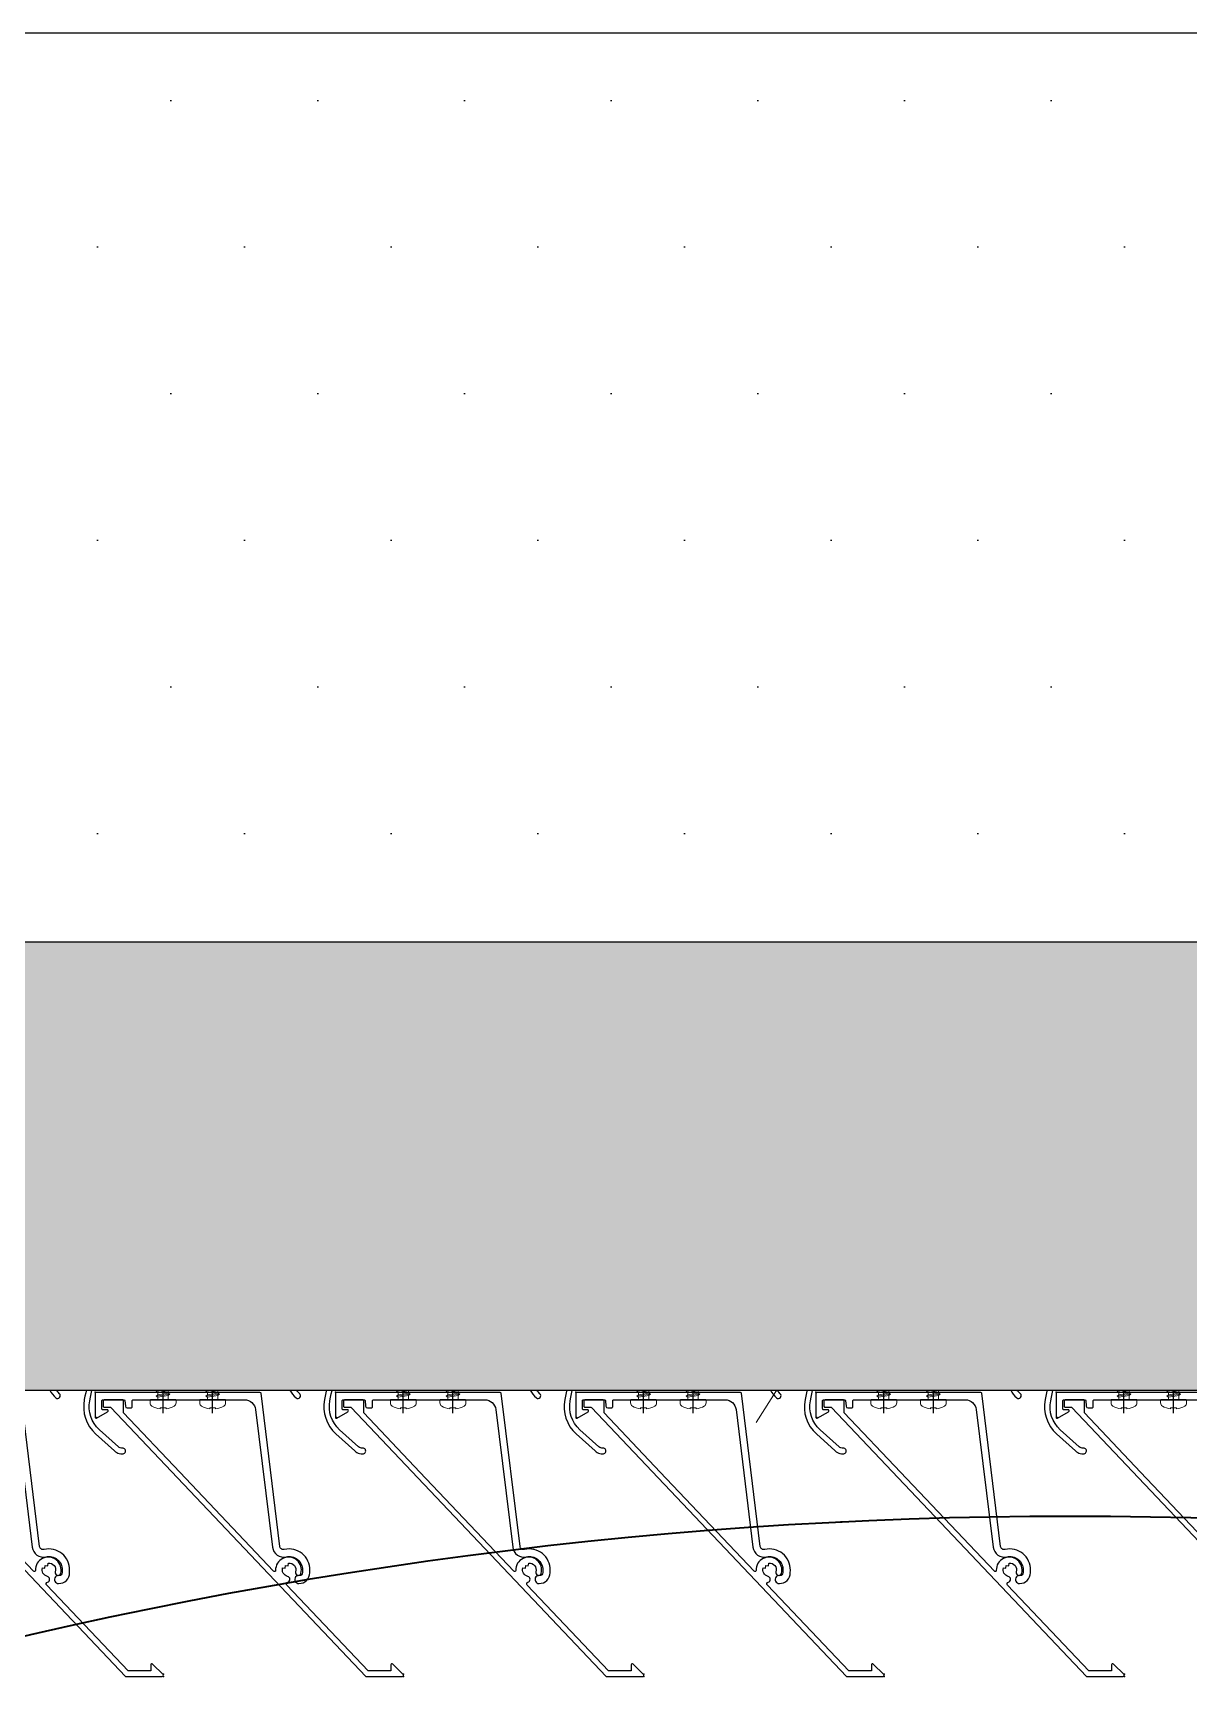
# Model space of a CAD drawing. Header units: millimetres. Extents: x -4391136 to -1798569, y -886572 to -291056.
# Drawn here: x -2453776.5 to -2453463.9, y -393615.9 to -393165.9 of the extents above; entities that cross this region are included whole.
import ezdxf

# ---------------------------------------------------------------- set-up
doc = ezdxf.new("R2010")
doc.units = ezdxf.units.MM
doc.set_wipeout_variables(frame=1)
doc.linetypes.add('CENTER', pattern=[50.800000000000004, 31.75, -6.35, 6.35, -6.35])
for name, color, linetype in [('010 - ASPG_ACCESSORIES_MAIN_COLOR_1', 7, 'Continuous'), ('010 - ASPG_EXTR_MAIN_COLOR_2', 7, 'Continuous'), ('010 - ASPG_FLASHING_HATCH_', 7, 'Continuous'), ('010 - ASPG_FLASHING_MAIN_COLOR_2', 7, 'Continuous'), ('010 - ASPG_FLASHING_MAIN_COLOR_4', 7, 'Continuous'), ('010 - ASPG_FLASHING_WIPEOUT_', 7, 'Continuous'), ('010 - ASPG_FRAMING_MAIN_COLOR_1', 7, 'Continuous'), ('010 - ASPG_FRAMING_MAIN_COLOR_2', 7, 'Continuous'), ('010 - ASPG_FRAMING_SUB_COLOR_2', 7, 'Continuous'), ('010 - ASPG_FRAMING_WIPEOUT_', 7, 'Continuous'), ('_PP-Dim', 7, 'Continuous'), ('BOLT & SCREW', 7, 'Continuous'), ('Center Line', 7, 'CENTER'), ('Xref-C-1-PP17-AR-2214-01-B$0$A-GLAZ-CURT', 7, 'Continuous'), ('Xref-C-1-PP17-AR-2214-01-B$0$S-BEAM', 7, 'Continuous'), ('Xref-C-1-PP17-AR-2214-01-B$0$WALL-E', 7, 'Continuous')]:
    doc.layers.add(name, color=color, linetype=linetype)
doc.layers.add('010 - ASPG_EXTR_DEF_SUB', color=7, linetype='Continuous', plot=False)
doc.layers.add('12-GRID', color=7, linetype='CENTER', lineweight=13)
doc.layers.add('SCREW', color=7, linetype='Continuous', lineweight=5)

# ---------------------------------------------------------------- blocks, each defined once
blk = doc.blocks.new('Xref-C-1-PP17-AR-2214-01-B$0$DPA_Curved type B - Curved Type B-V45-ENTRANCE 2 - LOWER ROOF FLOOR PLAN01-flat-1')
at = {"layer": 'Xref-C-1-PP17-AR-2214-01-B$0$A-GLAZ-CURT', "lineweight": 9}
h = blk.add_hatch(dxfattribs=at)
h.set_pattern_fill('ACET-2D-FP_28', angle=90, style=0, pattern_type=2)
h.set_pattern_definition([(49.99999999999999, (2729937.736, 503333.3970000008), (-459.0337474724126, 385.1750482020262), [76.2, -838.2]), (355, (2729937.736, 503333.3970000008), (65.28252745750682, 746.1827032957547), [60.96000000000002, -670.5600000000001]), (100.451, (2729998.464, 503328.0840000007), (-693.3830033246076, -127.8976821547151), [64.76000000000005, -712.3600000000005]), (46.18400000000002, (2729937.736, 503536.5970000007), (-648.57248621923, 622.3064181256742), [114.3, -1257.299999999999]), (96.63599999999998, (2730028.096000001, 503522.5830000007), (-1050.534318683824, -122.2199233656637), [97.14000000000117, -1068.540000000013]), (351.184, (2729937.736, 503536.5970000007), (172.1971373415032, 1110.274966525139), [91.44000000000007, -1005.840000000001]), (21.00000000000002, (2730039.336000001, 503485.7970000007), (-214.7433929342338, 559.4256646482162), [76.20000000000027, -838.2000000000031]), (326, (2730039.336000001, 503485.7970000007), (418.8539380654042, 620.9765000836201), [60.95999999999974, -670.559999999997]), (71.45100000000002, (2730089.874, 503451.7080000007), (-668.4524660190125, 224.2969172171013), [64.75999999999986, -712.3599999999984]), (37.50000000000001, (2729937.736, 503333.3970000008), (-158.7692420154775, 206.9121046213362), [33.528, -628.904, 33.528, -1320.292]), (37.50000000000001, (2729937.736, 503333.3970000008), (-158.7692420154775, 206.9121046213362), [-695.96, -647.192, 33.528, -639.572]), (7.499999999999995, (2729937.736, 503333.3970000008), (-47.30360574389218, 359.3065578758988), [33.52799999999999, -354.5839999999999, 33.52799999999999, -870.204]), (7.499999999999995, (2729937.736, 503333.3970000008), (-47.30360574389218, 359.3065578758988), [-421.64, -613.6639999999999, 33.52799999999999, -223.012]), (327.5, (2729711.168000001, 503333.3970000008), (146.1911639370438, 229.474161533996), [33.52800000000036, -220.4720000000024, -1844.04000000002]), (327.5, (2729711.168000001, 503333.3970000008), (146.1911639370438, 229.474161533996), [-254.0000000000028, 33.52800000000036, -758.9520000000082, -1051.560000000011]), (327.5, (2729711.168000001, 503333.3970000008), (146.1911639370438, 229.474161533996), [-1046.480000000011, 33.52800000000036, -1018.032000000011]), (317.5, (2729609.568, 503333.3970000008), (321.0978918266118, 350.4168590258025), [33.52799999999964, -296.6719999999968, 33.52799999999964, -1239.519999999987]), (317.5, (2729609.568, 503333.3970000008), (321.0978918266118, 350.4168590258025), [-363.7279999999961, -492.7599999999947, 33.52799999999964, -713.2319999999922])])
h.paths.add_polyline_path([(-3.259629011154175e-09, -671.488426612399), (-3.259629011154175e-09, -750.0000001529115), (149.9999999967404, -750.0000001529115), (149.9999999967404, -700.0000001529697), (189.999999997206, -700.0000001529697), (199.999999997206, -690.0000001530279), (173.1051923334599, -576.677522799524), (156.8743433556519, -461.3437719100621), (151.4483587355353, -345.0000000798609), (156.8743433412164, -228.6562282490777), (173.2759108911268, -112.603146939131), (199.9999999529682, -6.402842700481415e-10), (173.1051923055202, 113.3224773565307), (156.8743433435448, 228.6562282480299), (151.4483587383293, 345.0000000788714), (156.8743433584459, 461.3437719088979), (173.2759108911268, 577.3968530856073), (199.999999997206, 690.0000001520966), (189.999999997206, 700.0000001521548), (149.9999999967404, 700.0000001521548), (149.9999999967404, 750.0000001518638), (-3.259629011154175e-09, 750.0000001518638)])
at = {"layer": 'Xref-C-1-PP17-AR-2214-01-B$0$A-GLAZ-CURT', "color": 7, "lineweight": 35}
blk.add_line((0, 750.0000001523877), (0, -750.0000001523877), dxfattribs=at)
blk.add_arc((1401.480889340397, 344.9999999998836), 1250.032530598756, 163.9788116621144, 196.0211883314746, dxfattribs=at)
blk = doc.blocks.new('Xref-C-1-PP17-AR-2214-01-B$0$DPA_Curved type B - Curved Type B-V35-ENTRANCE 2 - LOWER ROOF FLOOR PLAN01-flat-1')
at = {"layer": 'Xref-C-1-PP17-AR-2214-01-B$0$A-GLAZ-CURT', "color": 7}
for p, q in [((0, 750.0000001523877), (0, -750.0000001523877)), ((0, -750.0000001523877), (0, 750.0000001523877))]:
    blk.add_line(p, q, dxfattribs=at)
for radius, start, end in [(1250.032530598756, 163.9788116621144, 179.9747652516491), (1250.032530598756, 169.3192077678511, 179.9747652516491), (1250.032530598756, 179.9999999966649, 185.3151613613898), (1250.032530598755, 179.9999999966649, 185.3151613613898)]:
    blk.add_arc((1401.480889340397, 344.9999999998836), radius, start, end, dxfattribs=at)
blk = doc.blocks.new('W-1-PP17-ENT2_REV00_20260526-152612_EX_LOPF-1')
at = {"layer": 'Xref-C-1-PP17-AR-2214-01-B$0$S-BEAM', "color": 7}
blk.add_line((-19234.99999829847, -10205.01763978606), (470.0000017015263, -10205.01763978606), dxfattribs=at)
at = {"layer": 'Xref-C-1-PP17-AR-2214-01-B$0$WALL-E', "color": 7}
blk.add_line((970.0000017015263, -10204.99999999866), (-13434.99999984959, -10204.99999999866), dxfattribs=at)
at = {"color": 7, "rotation": 270}
for name, p in [('Xref-C-1-PP17-AR-2214-01-B$0$DPA_Curved type B - Curved Type B-V35-ENTRANCE 2 - LOWER ROOF FLOOR PLAN01-flat-1', (-6684.999999696855, -10205.0088198926)), ('Xref-C-1-PP17-AR-2214-01-B$0$DPA_Curved type B - Curved Type B-V45-ENTRANCE 2 - LOWER ROOF FLOOR PLAN01-flat-1', (-6684.450245452113, -10205.0088198926))]:
    blk.add_blockref(name, p, dxfattribs=at)
blk = doc.blocks.new('*U1996')
at = {"color": 7}
blk.add_wipeout([(9.094947017729282e-13, -5.4569682106375694e-12), (6969.999999999998, -5.4569682106375694e-12), (6969.999999999998, 119.92499999998472), (9.094947017729282e-13, 119.92499999998472)], dxfattribs=at).dxf.layer = '010 - ASPG_FRAMING_WIPEOUT_'
at = {"layer": '010 - ASPG_FRAMING_MAIN_COLOR_1', "color": 7}
for p, q in [((6970, 119.9249999999884), (0, 119.9249999999884)), ((0, 114.8500000000058), (6970, 114.8500000000058)), ((0, 109.5400000000081), (6970, 109.5400000000081)), ((0, 10.38499999998021), (6970, 10.38499999998021)), ((4.365574568510056e-11, 5.309999999997672), (6970, 5.309999999997672)), ((2.91038304567337e-11, 0), (6970, 0))]:
    blk.add_line(p, q, dxfattribs=at)
blk = doc.blocks.new('PZG35-9D5')
at = {"layer": 'Center Line', "color": 7}
blk.add_line((1.4210854715202e-14, 3.733653355866409), (1.4210854715202e-14, -10.53404386090006), dxfattribs=at)
at = {"layer": 'SCREW', "color": 7}
for p, q in [((-1.399999999999963, 2.842170943040401e-14), (-1.399999999999963, -1.090192378864657)), ((1.399999999999991, 0), (1.399999999999991, -0.5901923788647139)), ((-1.850000000000009, -1.399999999999977), (1.850000000000037, -0.8999999999999773)), ((-1.850000000000009, -1.399999999999977), (-1.399999999999963, -1.090192378864685)), ((-1.850000000000009, -1.399999999999977), (-1.399999999999963, -1.709807621135297)), ((-1.850000000000009, -2.699999999999989), (1.850000000000037, -2.199999999999989)), ((-1.850000000000009, -2.699999999999989), (-1.399999999999963, -2.390192378864697)), ((-1.850000000000009, -2.699999999999989), (-1.399999999999963, -3.009807621135309)), ((-1.850000000000009, -4), (-1.399999999999963, -3.690192378864708)), ((-1.850000000000009, -4), (-0.9911470940920566, -3.883938796498938)), ((-1.850000000000009, -4), (-1.399999999999963, -4.30980762113532)), ((-1.399999999999963, -1.090192378864685), (1.399999999999991, -0.5901923788646855)), ((-1.399999999999963, -1.709807621135297), (1.399999999999991, -1.209807621135297)), ((-1.399999999999963, -1.709807621135269), (-1.399999999999963, -2.390192378864697)), ((-1.399999999999963, -2.390192378864697), (1.399999999999991, -1.890192378864697)), ((-1.399999999999963, -3.009807621135309), (1.399999999999991, -2.509807621135309)), ((-1.399999999999963, -3.009807621135309), (-1.399999999999963, -3.690192378864708)), ((-1.399999999999963, -3.690192378864708), (-0.8446989986695002, -3.591031485769975)), ((-1.399999999999963, -4.30980762113532), (-1.184865735341859, -4.271390788160659)), ((-1.399999999999963, -4.309807621135349), (-1.399999999999963, -8.099999999999966)), ((0.5619885887190463, -3.339837273736322), (1.399999999999991, -3.190192378864708)), ((0.7141825614195483, -3.653488843051434), (1.850000000000037, -3.5)), ((0.7141825614195483, -3.932275020881832), (1.399999999999991, -3.80980762113532)), ((0.7141825614195483, -4.612659778611231), (1.399999999999991, -4.49019237886472)), ((1.850000000000037, -0.8999999999999773), (1.399999999999991, -0.5901923788646855)), ((1.850000000000037, -0.8999999999999773), (1.399999999999991, -1.209807621135297)), ((1.399999999999991, -1.209807621135269), (1.399999999999991, -1.890192378864725)), ((1.850000000000037, -2.199999999999989), (1.399999999999991, -1.890192378864697)), ((1.850000000000037, -2.199999999999989), (1.399999999999991, -2.509807621135309)), ((1.399999999999991, -2.50980762113528), (1.399999999999991, -3.190192378864708)), ((1.850000000000037, -3.5), (1.399999999999991, -3.190192378864708)), ((1.850000000000037, -3.5), (1.399999999999991, -3.80980762113532)), ((1.399999999999991, -3.809807621135349), (1.399999999999991, -4.490192378864691)), ((1.850000000000037, -4.800000000000011), (1.399999999999991, -4.49019237886472)), ((1.4210854715202e-14, -9.5), (-1.399999999999963, -8.099999999999966)), ((1.4210854715202e-14, -9.5), (1.399999999999991, -8.099999999999966)), ((0.7141825614195483, -4.953488843051389), (1.850000000000037, -4.800000000000011)), ((0.7141825614195483, -5.232275020881843), (1.399999999999991, -5.109807621135332)), ((1.850000000000037, -4.800000000000011), (1.399999999999991, -5.109807621135332)), ((1.399999999999991, -5.109807621135332), (1.399999999999991, -8.099999999999966))]:
    blk.add_line(p, q, dxfattribs=at)
blk.add_lwpolyline([(1.4210854715202e-14, -9.5), (0.7141825614195483, -5.232275020881843), (0.7141825614195483, -3.600899293750615, 0.4176573264866609), (0.4106596181599826, -3.300919979679151, 0.1081021898226624), (-0.8446989986694433, -3.591031485769975), (-1.399999999999991, -4.701675652739141)], format="xyb", dxfattribs=at)
blk = doc.blocks.new('*U3396')
at = {"layer": 'SCREW', "color": 7}
blk.add_lwpolyline([(3.026373332565058, 1.780836269555209, 0.09905967801670053), (0.7999999999999687, 2.546427498927414), (0.7999999999999687, 2.274284095813357), (-0.800000000000054, 2.274284095813357), (-0.800000000000054, 2.546427498927414, 0.09905967801670058), (-3.026373332565143, 1.780836269555209, 0.2665876613401604), (-3.500000000000043, 0.9556546004010897), (-3.500000000000043, 0.1999999999999886, 0.4142135623730938), (-3.300000000000054, 0), (3.299999999999997, 0, 0.4142135623731049), (3.499999999999986, 0.1999999999999886), (3.499999999999957, 0.9556546004010897, 0.2665876613401604)], format="xyb", close=True, dxfattribs=at)
blk.add_blockref('PZG35-9D5', (-1.4210854715202e-14, 0), dxfattribs=at)
blk = doc.blocks.new('*U3399')
at = {"color": 7}
blk.add_point((0, 0), dxfattribs=at)
at = {"layer": '010 - ASPG_ACCESSORIES_MAIN_COLOR_1', "color": 7}
blk.add_lwpolyline([(-39.69999999902211, -0.5999999995172398, 0.4142135623731156), (-39.99999999883585, -0.8999999995638059), (-39.99999999883585, -7.366962144914214, 0.5773502691897371), (-39.65044321701862, -7.568778847059366), (-36.64260295056738, -5.832201459393036, 0.7673269879794871), (-36.78520590183325, -5.299999999645297), (-37.89999999874271, -5.299999999645297, -0.4142135623735732), (-38.19999999902211, -4.999999999656938), (-38.19999999902211, -2.799999999587089, -0.4142135623730951), (-37.99999999883585, -2.59999999951724), (-32.18326623388566, -2.59999999951724, -0.3888787318530097), (-31.98402729420923, -2.782568851142787), (-31.8474567013327, -4.343577870872468, 0.3888787318530089), (-31.34935935237445, -4.799999999528882), (-30.29999999911524, -4.799999999528882, 0.4142135623732408), (-29.99999999883585, -4.499999999540523), (-29.99999999883585, -2.899999999505599, -0.4142135623731785), (-29.69999999902211, -2.59999999951724), (0.4107479506637901, -2.59999999951724, -0.3789692262628873), (3.38851808081381, -5.235465979035143), (7.952927200356498, -42.5207682372482, 0.4465929586642906), (11.6177961837966, -45.07649022702281, -0.4898018444424612), (16.07846395508386, -48.68238816667036), (16.06490363762714, -49.36225294566866, -0.1824796859550777), (15.80227640201338, -50.01801436272836, -0.2679491924113072), (15.32539491611533, -50.16829426406803, 1.122114645179816), (15.09990952932276, -52.3421093734276, 0.4050039718497206), (18.0645059288945, -49.40213623346681), (18.07806624681689, -48.72227145435209, 0.4898054953707174), (11.15966573380865, -43.12966807454978, -0.4465970485362636), (9.938031048281118, -42.27776159492242), (4.866356541635469, -0.8481197821154633, 0.3641755342157969), (4.570876519894227, -0.5999999995172398)], format="xyb", close=True, dxfattribs=at)
at = {"layer": '010 - ASPG_EXTR_DEF_SUB', "color": 7}
for p in [(-39.99999999883585, -0.4999999995172402), (43.44495566345738, -76.89999999944341), (43.44495566345738, -77.49999999954052)]:
    blk.add_point(p, dxfattribs=at)
at = {"layer": '010 - ASPG_EXTR_MAIN_COLOR_2', "color": 7}
blk.add_lwpolyline([(11.37409105408005, -48.15170148877115), (11.47245816211216, -47.43577758665815), (12.17779493960552, -47.55667202338264), (12.29266474000178, -46.78670596401826, -0.5355375090189683), (14.1918134491425, -49.16870282323253, 0.9915718169393263), (15.66379558271728, -49.57599316951273, 1.157025413028558), (8.792231505503878, -48.77291728999153, -0.6885576205791355), (8.274611146422103, -48.98797988444021), (-17.14292736421339, -22.16859813180672), (-32.34153279638849, -6.131750148785431), (-32.34153279638849, -2.899999981694054, 0.4143115081626392), (-32.64163311407901, -2.59999999951724), (-37.54163311352022, -2.59999999951724, 0.4141156188887998), (-37.84153278893791, -2.899999981635847), (-37.84153278893791, -4.299999988411218, 0.4142135623731781), (-37.54153279098682, -4.599999986478724), (-35.98884801496752, -4.599999986478724, -0.205894629290155), (-35.77110154624097, -4.693635078269653), (33.22969053988345, -77.49999999954052), (43.14495566324331, -77.49999999954052, 0.6681786376628355), (43.35708769806661, -76.98786796536915), (40.5215537941549, -74.1523340573247, 0.6681786381757795), (40.00942175951786, -74.36446609156592), (40.00942175951786, -75.99999999802712), (33.87471885257401, -75.99999999802712), (11.86384030175395, -52.7751643466243, -0.5583539238224016), (12.08261241135187, -51.95244935475676, 0.7662751832817146), (12.03674733010121, -50.39291741001107, -0.4385828234445206), (10.70630855322815, -48.05207626283555)], format="xyb", close=True, dxfattribs=at)
at = {"layer": 'SCREW', "color": 7, "rotation": 180}
for p in [(-21.64901723782532, -2.499999999924694), (-8.237076249206439, -2.499999999924694)]:
    blk.add_blockref('*U3396', p, dxfattribs=at)
blk = doc.blocks.new('*U3050')
at = {"color": 7}
blk.add_wipeout([(1440.0000000029759, 4.0000000015470505), (60.00000000297587, 4.000000000000455), (60.00000000297587, 69.30000000000041), (1440.0000000029759, 69.300000001547)], dxfattribs=at).dxf.layer = '010 - ASPG_FRAMING_WIPEOUT_'
at = {"layer": '010 - ASPG_FRAMING_MAIN_COLOR_2', "color": 7}
blk.add_lwpolyline([(1410.00000000414, 69.30000000154668), (90.00000000181171, 69.3), (90.00000000181171, 6), (1410.00000000414, 6.000000001546685)], close=True, dxfattribs=at)
at = {"layer": '010 - ASPG_FRAMING_SUB_COLOR_2', "color": 7}
for points in [[(1440.000000002976, 4.000000001546685), (60.00000000297587, 4), (60.00000000297587, 69.3), (1440.000000002976, 69.30000000154668)], [(60.00000000297587, 2.000000000715772), (60.00000000297587, 4), (1440.000000002976, 4.000000001546685), (1440.000000002976, 2.000000002262457)]]:
    blk.add_lwpolyline(points, close=True, dxfattribs=at)
at = {"color": 7, "xscale": -1, "rotation": 180}
for p in [(806.7703094601166, 69.3), (871.7703094601166, 69.3), (936.7703094601166, 69.3), (1001.770309460117, 69.3), (1066.770309460117, 69.3), (1131.770309460117, 69.3)]:
    blk.add_blockref('*U3399', p, dxfattribs=at)
blk = doc.blocks.new('W-1-PP17-ENT2_REV00_20260528-225335_ASPG_UPPF')
at = {"color": 7}
blk.add_blockref('*U1996', (-7750, -10205), dxfattribs=at)
at = {"color": 7, "xscale": -1, "zscale": -1, "rotation": 180}
blk.add_blockref('*U3050', (-7435, -10252.99999999953), dxfattribs=at)
blk = doc.blocks.new('*U3395')
at = {"layer": '12-GRID', "color": 7, "linetype": 'CENTER'}
for p, q in [((5.684341886080801e-14, -6.200000000000029), (5.684341886080801e-14, 2.200000000000029)), ((-4.199999999999973, -2), (4.200000000000085, -2))]:
    blk.add_line(p, q, dxfattribs=at)
at = {"layer": 'BOLT & SCREW', "color": 7}
for p, q in [((-0.553537628269381, -1.771128018217196), (-1.767499999999847, -1.558125000000442)), ((-0.553537628269381, -2.228871981782805), (-1.767500000000483, -2.441875000000354)), ((-0.4577439635652332, -1.771128018217196), (-0.8837500000000146, -1.558125000000442)), ((-0.4577439635652332, -2.228871981782805), (-0.8837500000000146, -2.441875000000354)), ((-0.2288719817826677, -1.446462371730204), (-0.4418749999998197, -0.2325000000002947)), ((-0.2288719817826677, -1.542256036434869), (-0.4418749999998197, -1.116250000000048)), ((-0.2288719817826677, -2.457743963565131), (-0.4418749999998197, -2.883750000000271)), ((-0.2288719817821107, -2.553537628269438), (-0.4418749999998197, -3.767500000000023)), ((0.2288719817822642, -1.446462371730562), (0.4418749999996946, -0.2324999999999764)), ((0.2288719817822642, -1.542256036434869), (0.4418749999996946, -1.116250000000048)), ((0.4418749999996946, -2.883750000000271), (0.2288719817829008, -2.457743963565131)), ((0.2288719817829008, -2.553537628269438), (0.4418749999999732, -3.767500000000023)), ((0.4577439635647103, -1.771128018217196), (0.8837499999994917, -1.558125000000442)), ((0.4577439635647103, -2.228871981782805), (0.8837500000001283, -2.441874999999877)), ((0.5535376282692559, -1.771128018217196), (1.767500000000001, -1.558125000000124)), ((0.5535376282692559, -2.228871981782805), (1.767500000000001, -2.441874999999877))]:
    blk.add_line(p, q, dxfattribs=at)
for points in [[(-1.767500000000006, -1.558125000000442), (-0.8837500000001342, -1.558125000000442, 0.4142135623730394), (-0.4418749999998197, -1.116250000000048), (-0.4418749999998197, -0.2325000000002947), (0.4418749999996946, -0.2324999999999764), (0.4418749999996946, -1.116250000000048, 0.4142135623731505), (0.8837500000000089, -1.558125000000442), (1.76750000000012, -1.558125000000124), (1.76750000000012, -2.441874999999877), (0.8837500000000089, -2.441874999999877, 0.414213562373095), (0.4418749999996946, -2.883750000000271), (0.4418749999999732, -3.767500000000023), (-0.4418749999998197, -3.767500000000023), (-0.4418749999998197, -2.883750000000271, 0.4142135623730397), (-0.8837500000001342, -2.441875000000354), (-1.767500000000483, -2.441875000000354)], [(0.2288719817829008, -2.457743963565131, -0.414213562373095), (0.4577439635645909, -2.228871981782805), (0.5535376282692559, -2.228871981782805), (0.5535376282692559, -1.771128018217196), (0.4577439635645909, -1.771128018217196, -0.4142135623730951), (0.228871981782105, -1.542256036434869), (0.228871981782105, -1.446462371730562), (-0.2288719817826677, -1.446462371730204), (-0.2288719817826677, -1.542256036434869, -0.4142135623730951), (-0.4577439635649944, -1.771128018217196), (-0.553537628269381, -1.771128018217196), (-0.553537628269381, -2.228871981782805), (-0.4577439635649944, -2.228871981782805, -0.4142135623730951), (-0.2288719817826677, -2.457743963565131), (-0.2288719817822698, -2.553537628269438), (0.2288719817829008, -2.553537628269438)]]:
    blk.add_lwpolyline(points, format="xyb", close=True, dxfattribs=at)
blk.add_circle((5.684341886080801e-14, -2), 3.5, dxfattribs=at)
blk = doc.blocks.new('*U3043')
at = {"layer": '010 - ASPG_EXTR_DEF_SUB', "color": 7}
for p in [(715, -1.377173930450226e-10), (780, -1.502371560491156e-10), (845, -1.627569190532085e-10), (910, -1.752766820573015e-10), (975, -1.877964450613945e-10)]:
    blk.add_point(p, dxfattribs=at)
at = {"layer": '010 - ASPG_EXTR_MAIN_COLOR_2', "color": 7}
for points in [[(696.4728248161264, 68.50458020221262, -0.1258462906385483), (698.9636769010685, 67.20642238190916, -0.09885145914925667), (699.8173400671221, 66.03380806527852, -0.2058282691334744), (699.7936664214358, 61.20460651109747, -0.1151163694662807), (696.3683241284452, 57.180721805655, 0.822373071447778)], [(697.4550462905318, 56.10392398624967, 0.109184526549196), (701.1486009340733, 60.55948756878783, 0.2083234795678962), (701.1894268463366, 66.64026457495342, 0.1005277992320483), (699.9723091390915, 68.31671042169032, 0.1451157280627245), (696.2923091310076, 70.0671403713553)], [(1016.352110221051, 67.62217621306037, -0.04582868044492008), (997.7838222887367, 45.76076047348171, -0.5604921351226578), (997.2875053561293, 45.88571992113567, 0.3178599151680848), (994.2119114198722, 48.23749049507161, 0.9532878111822051), (994.0820726789534, 46.7159340954836, -2.423003988231831), (992.2580695222132, 44.8917371752773, 0.9523147976297285), (990.7363446820527, 44.76348824826847, 0.3008214087947553), (992.8898747372441, 41.75529025423886, -0.5604921351218277), (992.9835184067488, 41.2521240548681, -0.01942473842078824), (983.6239250916988, 33.4605261703705, -0.5525007933269362), (983.1474985848181, 33.63667257967019, 0.3444609008774969), (979.9894988052547, 36.2976786597733, 0.9520149233436535), (979.8615776561201, 34.77593409548128, -2.42318646531747), (978.0375749985687, 32.95193143758071, 0.9520149233867892), (976.5158304339275, 32.82401028873711, 0.2853998218446234), (978.4930240777321, 29.88851448257766, -0.5533776808031501), (978.5629085102119, 29.38496566236564, 0.03067395406819984), (963.4630128806457, 15.0572996453716, 0.4171002255848137), (964.114368729759, 5.272964204997621, 0.9355530918984264), (965.0966641549021, 6.406584819532796, -0.4344100119147308), (964.803354519885, 14.29476617467436, -0.01499848524836865), (971.9205648060888, 21.45455419171914, -0.7383485292466446), (974.917139344383, 19.76412730295989, 0.004917316774645771), (971.8066999851726, 4.8038641062317, 0.2636109069979271), (974.8802099335007, -4.460317215196923), (979.9957336951047, -9.084236265056902, 0.1258843890439943), (981.2677612504922, -9.753782964382921, 0.04427494949630078), (982.0895440597087, -9.866966023181234, 1.107654826573523), (982.1254592109472, -8.331805701729976, -0.2155958426847688), (981.0232266592793, -7.99102541706678), (975.8860520706512, -3.347536196421501, -0.2636109069978752), (973.2782254475169, 4.512981288412917, -0.004854851929905817), (976.34138361644, 19.2550769998211, 0.2339601468136614), (975.8154424866661, 21.95487343803826, -0.2408104543272742), (975.7103134100325, 24.90310810668008, -0.1041570884704408), (975.7846048693173, 25.00194829800013), (977.99301963998, 26.93374890844417, -0.2290212912668875), (980.7006792640314, 26.88725557008139, -0.3817208427142056), (985.2736195935868, 9.069098417401179, 0.9773819303748196), (986.6203112956136, 8.407760736228298, 0.3611050424324235), (982.4081621826626, 27.50327562539452, -0.4961260631527202), (982.4429225292988, 30.68812541726358, 0.003188108562510474), (984.0558096300811, 31.90200527401022, -0.00282652430436861), (985.561955856625, 33.06505110445279, 0.07704788012868193), (1018.74152756203, 68.43644483811069, -0.2476739044870795)], [(1021.292309131008, 70.0671403712927), (1005.758774927817, 70.0671403712927, 0.4336592857269459), (1005.459426756948, 69.74737493494605), (1005.841377865057, 63.96271307485723, 0.0820690263538202), (1005.86365129333, 63.86745857015332, 0.7206537881255028), (1007.329086504877, 63.97254170022053, 0.07922428198988747), (1007.337783531286, 64.06661670508176), (1007.068773226347, 68.14078645616384, -0.4336592857264138), (1007.467904121149, 68.56714037123449), (1015.861192987766, 68.5671403712927, -0.6073848710044985)]]:
    blk.add_lwpolyline(points, format="xyb", dxfattribs=at)
for points in [[(745.7587749278173, 70.06714037134277, 0.4336592857269459), (745.4594267569482, 69.74737493499613), (745.8413778650574, 63.96271307490731, 0.0820690263538202), (745.8636512933299, 63.8674585702034, 0.7206537881255028), (747.3290865048766, 63.97254170027061, 0.07922428198988747), (747.3377835312858, 64.06661670513184), (747.0687732263468, 68.14078645621392, -0.4336592857264138), (747.4679041211493, 68.56714037128457), (755.8611929877661, 68.56714037134277, -0.6073848710044985), (756.3521102210507, 67.62217621311045, -0.04582868044492008), (737.7838222887367, 45.76076047353179, -0.5604921351226578), (737.2875053561293, 45.88571992118575, 0.3178599151680848), (734.2119114198722, 48.23749049512169, 0.9532878111822051), (734.0820726789534, 46.71593409553368, -2.423003988231831), (732.2580695222132, 44.89173717532738, 0.9523147976297285), (730.7363446820527, 44.76348824831855, 0.3008214087947553), (732.8898747372441, 41.75529025428894, -0.5604921351218277), (732.9835184067488, 41.25212405491818, -0.01942473842078824), (723.6239250916988, 33.46052617042058, -0.5525007933269362), (723.1474985848181, 33.63667257972027, 0.3444609008774969), (719.9894988052547, 36.29767865982338, 0.9520149233436535), (719.8615776561201, 34.77593409553135, -2.42318646531747), (718.0375749985687, 32.95193143763079, 0.9520149233867892), (716.5158304339275, 32.82401028878719, 0.2853998218446234), (718.4930240777321, 29.88851448262774, -0.5533776808031501), (718.5629085102119, 29.38496566241572, 0.03067395406819984), (703.4630128806457, 15.05729964542168, 0.4171002255848137), (704.114368729759, 5.2729642050477, 0.9355530918984264), (705.0966641549021, 6.406584819582875, -0.4344100119147308), (704.803354519885, 14.29476617472444, -0.01499848524836865), (711.9205648060888, 21.45455419176922, -0.7383485292466446), (714.917139344383, 19.76412730300997, 0.004917316774645771), (711.8066999851726, 4.803864106281779, 0.2636109069979271), (714.8802099335007, -4.460317215146844), (719.9957336951047, -9.084236265006822, 0.1258843890439943), (721.2677612504922, -9.753782964332842, 0.04427494949630078), (722.0895440597087, -9.866966023131155, 1.107654826573523), (722.1254592109472, -8.331805701679897, -0.2155958426847688), (721.0232266592793, -7.991025417016701), (715.8860520706512, -3.347536196371422, -0.2636109069978752), (713.2782254475169, 4.512981288462996, -0.004854851929905817), (716.34138361644, 19.25507699987118, 0.2339601468136614), (715.8154424866661, 21.95487343808834, -0.2408104543272742), (715.7103134100325, 24.90310810673016, -0.1041570884704408), (715.7846048693173, 25.00194829805021), (717.99301963998, 26.93374890849425, -0.2290212912668875), (720.7006792640314, 26.88725557013147, -0.3817208427142056), (725.2736195935868, 9.069098417451258, 0.9773819303748196), (726.6203112956136, 8.407760736278377, 0.3611050424324235), (722.4081621826626, 27.5032756254446, -0.4961260631527202), (722.4429225292988, 30.68812541731366, 0.003188108562510474), (724.0558096300811, 31.9020052740603, -0.00282652430436861), (725.561955856625, 33.06505110450287, 0.07704788012868193), (758.7415275620297, 68.43644483816077, -0.2476739044870795), (758.9891886156984, 68.56714037128457), (760.9840893819928, 68.56714037128457, -0.04413111325910057), (761.4728248161264, 68.5045802022001, -0.1258462906385483), (763.9636769010685, 67.20642238189664, -0.09885145914925667), (764.8173400671221, 66.033808065266, -0.2058282691334744), (764.7936664214358, 61.20460651108495, -0.1151163694662807), (761.3683241284452, 57.18072180564248, 0.822373071447778), (762.4550462905318, 56.10392398623715, 0.109184526549196), (766.1486009340733, 60.55948756877531, 0.2083234795678962), (766.1894268463366, 66.6402645749409, 0.1005277992320483), (764.9723091390915, 68.3167104216778, 0.1451157280627245), (761.2923091310076, 70.06714037134277)], [(810.7587749278173, 70.06714037133025, 0.4336592857269459), (810.4594267569482, 69.74737493498361), (810.8413778650574, 63.96271307489479, 0.0820690263538202), (810.8636512933299, 63.86745857019088, 0.7206537881255028), (812.3290865048766, 63.97254170025809, 0.07922428198988747), (812.3377835312858, 64.06661670511932), (812.0687732263468, 68.1407864562014, -0.4336592857264138), (812.4679041211493, 68.56714037127205), (820.8611929877661, 68.56714037133025, -0.6073848710044985), (821.3521102210507, 67.62217621309793, -0.04582868044492008), (802.7838222887367, 45.76076047351927, -0.5604921351226578), (802.2875053561293, 45.88571992117323, 0.3178599151680848), (799.2119114198722, 48.23749049510917, 0.9532878111822051), (799.0820726789534, 46.71593409552116, -2.423003988231831), (797.2580695222132, 44.89173717531486, 0.9523147976297285), (795.7363446820527, 44.76348824830603, 0.3008214087947553), (797.8898747372441, 41.75529025427642, -0.5604921351218277), (797.9835184067488, 41.25212405490566, -0.01942473842078824), (788.6239250916988, 33.46052617040806, -0.5525007933269362), (788.1474985848181, 33.63667257970775, 0.3444609008774969), (784.9894988052547, 36.29767865981086, 0.9520149233436535), (784.8615776561201, 34.77593409551883, -2.42318646531747), (783.0375749985687, 32.95193143761827, 0.9520149233867892), (781.5158304339275, 32.82401028877467, 0.2853998218446234), (783.4930240777321, 29.88851448261522, -0.5533776808031501), (783.5629085102119, 29.3849656624032, 0.03067395406819984), (768.4630128806457, 15.05729964540916, 0.4171002255848137), (769.114368729759, 5.27296420503518, 0.9355530918984264), (770.0966641549021, 6.406584819570355, -0.4344100119147308), (769.803354519885, 14.29476617471192, -0.01499848524836865), (776.9205648060888, 21.4545541917567, -0.7383485292466446), (779.917139344383, 19.76412730299745, 0.004917316774645771), (776.8066999851726, 4.803864106269259, 0.2636109069979271), (779.8802099335007, -4.460317215159364), (784.9957336951047, -9.084236265019342, 0.1258843890439943), (786.2677612504922, -9.753782964345362, 0.04427494949630078), (787.0895440597087, -9.866966023143675, 1.107654826573523), (787.1254592109472, -8.331805701692417, -0.2155958426847688), (786.0232266592793, -7.991025417029221), (780.8860520706512, -3.347536196383942, -0.2636109069978752), (778.2782254475169, 4.512981288450476, -0.004854851929905817), (781.34138361644, 19.25507699985866, 0.2339601468136614), (780.8154424866661, 21.95487343807582, -0.2408104543272742), (780.7103134100325, 24.90310810671764, -0.1041570884704408), (780.7846048693173, 25.00194829803769), (782.99301963998, 26.93374890848173, -0.2290212912668875), (785.7006792640314, 26.88725557011895, -0.3817208427142056), (790.2736195935868, 9.069098417438738, 0.9773819303748196), (791.6203112956136, 8.407760736265857, 0.3611050424324235), (787.4081621826626, 27.50327562543208, -0.4961260631527202), (787.4429225292988, 30.68812541730114, 0.003188108562510474), (789.0558096300811, 31.90200527404778, -0.00282652430436861), (790.561955856625, 33.06505110449035, 0.07704788012868193), (823.7415275620297, 68.43644483814825, -0.2476739044870795), (823.9891886156984, 68.56714037127205), (825.9840893819928, 68.56714037127205, -0.04413111325910057), (826.4728248161264, 68.50458020218758, -0.1258462906385483), (828.9636769010685, 67.20642238188412, -0.09885145914925667), (829.8173400671221, 66.03380806525348, -0.2058282691334744), (829.7936664214358, 61.20460651107243, -0.1151163694662807), (826.3683241284452, 57.18072180562996, 0.822373071447778), (827.4550462905318, 56.10392398622463, 0.109184526549196), (831.1486009340733, 60.55948756876279, 0.2083234795678962), (831.1894268463366, 66.64026457492838, 0.1005277992320483), (829.9723091390915, 68.31671042166528, 0.1451157280627245), (826.2923091310076, 70.06714037133025)], [(875.7587749278173, 70.06714037131773, 0.4336592857269459), (875.4594267569482, 69.74737493497109), (875.8413778650574, 63.96271307488227, 0.0820690263538202), (875.8636512933299, 63.86745857017836, 0.7206537881255028), (877.3290865048766, 63.97254170024557, 0.07922428198988747), (877.3377835312858, 64.0666167051068), (877.0687732263468, 68.14078645618888, -0.4336592857264138), (877.4679041211493, 68.56714037125953), (885.8611929877661, 68.56714037131773, -0.6073848710044985), (886.3521102210507, 67.62217621308541, -0.04582868044492008), (867.7838222887367, 45.76076047350675, -0.5604921351226578), (867.2875053561293, 45.88571992116071, 0.3178599151680848), (864.2119114198722, 48.23749049509665, 0.9532878111822051), (864.0820726789534, 46.71593409550864, -2.423003988231831), (862.2580695222132, 44.89173717530234, 0.9523147976297285), (860.7363446820527, 44.76348824829351, 0.3008214087947553), (862.8898747372441, 41.7552902542639, -0.5604921351218277), (862.9835184067488, 41.25212405489314, -0.01942473842078824), (853.6239250916988, 33.46052617039554, -0.5525007933269362), (853.1474985848181, 33.63667257969523, 0.3444609008774969), (849.9894988052547, 36.29767865979834, 0.9520149233436535), (849.8615776561201, 34.77593409550632, -2.42318646531747), (848.0375749985687, 32.95193143760575, 0.9520149233867892), (846.5158304339275, 32.82401028876215, 0.2853998218446234), (848.4930240777321, 29.8885144826027, -0.5533776808031501), (848.5629085102119, 29.38496566239068, 0.03067395406819984), (833.4630128806457, 15.05729964539664, 0.4171002255848137), (834.114368729759, 5.27296420502266, 0.9355530918984264), (835.0966641549021, 6.406584819557835, -0.4344100119147308), (834.803354519885, 14.2947661746994, -0.01499848524836865), (841.9205648060888, 21.45455419174418, -0.7383485292466446), (844.917139344383, 19.76412730298493, 0.004917316774645771), (841.8066999851726, 4.803864106256739, 0.2636109069979271), (844.8802099335007, -4.460317215171884), (849.9957336951047, -9.084236265031862, 0.1258843890439943), (851.2677612504922, -9.753782964357882, 0.04427494949630078), (852.0895440597087, -9.866966023156195, 1.107654826573523), (852.1254592109472, -8.331805701704937, -0.2155958426847688), (851.0232266592793, -7.99102541704174), (845.8860520706512, -3.347536196396462, -0.2636109069978752), (843.2782254475169, 4.512981288437956, -0.004854851929905817), (846.34138361644, 19.25507699984614, 0.2339601468136614), (845.8154424866661, 21.9548734380633, -0.2408104543272742), (845.7103134100325, 24.90310810670512, -0.1041570884704408), (845.7846048693173, 25.00194829802517), (847.99301963998, 26.93374890846921, -0.2290212912668875), (850.7006792640314, 26.88725557010643, -0.3817208427142056), (855.2736195935868, 9.069098417426218, 0.9773819303748196), (856.6203112956136, 8.407760736253337, 0.3611050424324235), (852.4081621826626, 27.50327562541956, -0.4961260631527202), (852.4429225292988, 30.68812541728862, 0.003188108562510474), (854.0558096300811, 31.90200527403526, -0.00282652430436861), (855.561955856625, 33.06505110447783, 0.07704788012868193), (888.7415275620297, 68.43644483813573, -0.2476739044870795), (888.9891886156984, 68.56714037125953), (890.9840893819928, 68.56714037125953, -0.04413111325910057), (891.4728248161264, 68.50458020217506, -0.1258462906385483), (893.9636769010685, 67.2064223818716, -0.09885145914925667), (894.8173400671221, 66.03380806524096, -0.2058282691334744), (894.7936664214358, 61.20460651105991, -0.1151163694662807), (891.3683241284452, 57.18072180561744, 0.822373071447778), (892.4550462905318, 56.10392398621211, 0.109184526549196), (896.1486009340733, 60.55948756875027, 0.2083234795678962), (896.1894268463366, 66.64026457491586, 0.1005277992320483), (894.9723091390915, 68.31671042165276, 0.1451157280627245), (891.2923091310076, 70.06714037131773)], [(940.7587749278173, 70.06714037130521, 0.4336592857269459), (940.4594267569482, 69.74737493495857), (940.8413778650574, 63.96271307486975, 0.0820690263538202), (940.8636512933299, 63.86745857016584, 0.7206537881255028), (942.3290865048766, 63.97254170023305, 0.07922428198988747), (942.3377835312858, 64.06661670509428), (942.0687732263468, 68.14078645617636, -0.4336592857264138), (942.4679041211493, 68.567140371247), (950.8611929877661, 68.56714037130521, -0.6073848710044985), (951.3521102210507, 67.62217621307289, -0.04582868044492008), (932.7838222887367, 45.76076047349423, -0.5604921351226578), (932.2875053561293, 45.88571992114819, 0.3178599151680848), (929.2119114198722, 48.23749049508413, 0.9532878111822051), (929.0820726789534, 46.71593409549612, -2.423003988231831), (927.2580695222132, 44.89173717528982, 0.9523147976297285), (925.7363446820527, 44.76348824828099, 0.3008214087947553), (927.8898747372441, 41.75529025425138, -0.5604921351218277), (927.9835184067488, 41.25212405488062, -0.01942473842078824), (918.6239250916988, 33.46052617038302, -0.5525007933269362), (918.1474985848181, 33.63667257968271, 0.3444609008774969), (914.9894988052547, 36.29767865978582, 0.9520149233436535), (914.8615776561201, 34.7759340954938, -2.42318646531747), (913.0375749985687, 32.95193143759323, 0.9520149233867892), (911.5158304339275, 32.82401028874963, 0.2853998218446234), (913.4930240777321, 29.88851448259018, -0.5533776808031501), (913.5629085102119, 29.38496566237816, 0.03067395406819984), (898.4630128806457, 15.05729964538412, 0.4171002255848137), (899.114368729759, 5.27296420501014, 0.9355530918984264), (900.0966641549021, 6.406584819545316, -0.4344100119147308), (899.803354519885, 14.29476617468688, -0.01499848524836865), (906.9205648060888, 21.45455419173166, -0.7383485292466446), (909.917139344383, 19.76412730297241, 0.004917316774645771), (906.8066999851726, 4.80386410624422, 0.2636109069979271), (909.8802099335007, -4.460317215184403), (914.9957336951047, -9.084236265044382, 0.1258843890439943), (916.2677612504922, -9.753782964370401, 0.04427494949630078), (917.0895440597087, -9.866966023168715, 1.107654826573523), (917.1254592109472, -8.331805701717457, -0.2155958426847688), (916.0232266592793, -7.99102541705426), (910.8860520706512, -3.347536196408981, -0.2636109069978752), (908.2782254475169, 4.512981288425436, -0.004854851929905817), (911.34138361644, 19.25507699983362, 0.2339601468136614), (910.8154424866661, 21.95487343805078, -0.2408104543272742), (910.7103134100325, 24.9031081066926, -0.1041570884704408), (910.7846048693173, 25.00194829801265), (912.99301963998, 26.93374890845669, -0.2290212912668875), (915.7006792640314, 26.88725557009391, -0.3817208427142056), (920.2736195935868, 9.069098417413699, 0.9773819303748196), (921.6203112956136, 8.407760736240817, 0.3611050424324235), (917.4081621826626, 27.50327562540704, -0.4961260631527202), (917.4429225292988, 30.6881254172761, 0.003188108562510474), (919.0558096300811, 31.90200527402274, -0.00282652430436861), (920.561955856625, 33.06505110446531, 0.07704788012868193), (953.7415275620297, 68.43644483812321, -0.2476739044870795), (953.9891886156984, 68.567140371247), (955.9840893819928, 68.567140371247, -0.04413111325910057), (956.4728248161264, 68.50458020216254, -0.1258462906385483), (958.9636769010685, 67.20642238185908, -0.09885145914925667), (959.8173400671221, 66.03380806522844, -0.2058282691334744), (959.7936664214358, 61.20460651104739, -0.1151163694662807), (956.3683241284452, 57.18072180560492, 0.822373071447778), (957.4550462905318, 56.10392398619959, 0.109184526549196), (961.1486009340733, 60.55948756873775, 0.2083234795678962), (961.1894268463366, 66.64026457490334, 0.1005277992320483), (959.9723091390915, 68.31671042164024, 0.1451157280627245), (956.2923091310076, 70.06714037130521)]]:
    blk.add_lwpolyline(points, format="xyb", close=True, dxfattribs=at)
at = {"color": 7, "rotation": 179.999999999989}
for p in [(734.0868637450039, 42.88714037129155), (799.0868637450039, 42.88714037127903), (864.0868637450039, 42.88714037126651), (929.0868637450039, 42.88714037125399), (994.0868637450039, 42.88714037124147), (719.8663687226363, 30.94714037128922), (784.8663687226363, 30.9471403712767), (849.8663687226363, 30.94714037126418), (914.8663687226363, 30.94714037125166), (979.8663687226363, 30.94714037123914)]:
    blk.add_blockref('*U3395', p, dxfattribs=at)
blk = doc.blocks.new('*U3060')
at = {"color": 7}
blk.add_wipeout([(0, -52.000000000100044), (3000.000000000055, -52.000000000100044), (2999.9999999999964, -297.99999999998), (0, -297.99999999998)], dxfattribs=at).dxf.layer = '010 - ASPG_FLASHING_WIPEOUT_'
at = {"layer": '010 - ASPG_FLASHING_HATCH_'}
h = blk.add_hatch(dxfattribs=at)
h.set_pattern_fill('DOTS', scale=0.5)
h.set_pattern_definition([(0, (0, 0), (19.84375, 39.6875), [0, -39.6875])])
h.paths.add_polyline_path([(0, -52), (3000.000000000233, -52), (3000.000000000175, -298), (1.094595811627281e-16, -298)])
at = {"layer": '010 - ASPG_FLASHING_MAIN_COLOR_2', "color": 7}
blk.add_lwpolyline([(0, -52), (3000.000000000233, -52), (3000.000000000175, -298), (1.094595811627281e-16, -298)], close=True, dxfattribs=at)
at = {"color": 7}
blk.add_wipeout([(0, 69.29999999994834), (2999.9999999998217, 69.29999999994834), (3000.0000000000546, -51.99999999999727), (0, -51.99999999999727)], dxfattribs=at).dxf.layer = '010 - ASPG_FLASHING_WIPEOUT_'
at = {"layer": '010 - ASPG_FLASHING_HATCH_'}
h = blk.add_hatch(dxfattribs=at)
h.set_pattern_fill('DOTS', scale=0.1)
h.set_pattern_definition([(0, (0, 0), (3.96875, 7.9375), [0, -7.9375])])
h.paths.add_polyline_path([(-2.8421709430404e-14, 69.29999999999998), (3000, 69.29999999999998), (3000.000000000233, -52.00000000000001), (3.155443620884047e-30, -52.00000000000001)])
at = {"layer": '010 - ASPG_FLASHING_MAIN_COLOR_4', "color": 7}
blk.add_lwpolyline([(-2.8421709430404e-14, 69.29999999999998), (3000, 69.29999999999998), (3000.000000000233, -52.00000000000001), (3.155443620884047e-30, -52.00000000000001)], close=True, dxfattribs=at)

msp = doc.modelspace()

# ---------------------------------------------------------------- block references
at = {"color": 7}
msp.add_blockref('W-1-PP17-ENT2_REV00_20260528-225335_ASPG_UPPF', (-2447156.514610203, -383210.8748381315), dxfattribs=at)

# ---------------------------------------------------------------- next in the draw order: block references
msp.add_blockref('*U3043', (-2454474.511262887, -393540.541800276), dxfattribs=at)

# ---------------------------------------------------------------- next in the draw order: block references
at = {"layer": '_PP-Dim', "color": 7}
msp.add_blockref('W-1-PP17-ENT2_REV00_20260526-152612_EX_LOPF-1', (-2447156.514610203, -383210.8748381315), dxfattribs=at)

# ---------------------------------------------------------------- next in the draw order: block references
at = {"color": 7, "xscale": -1, "rotation": 180}
msp.add_blockref('*U3060', (-2456091.514610203, -393463.8748381311), dxfattribs=at)

doc.saveas('drawing.dxf')
